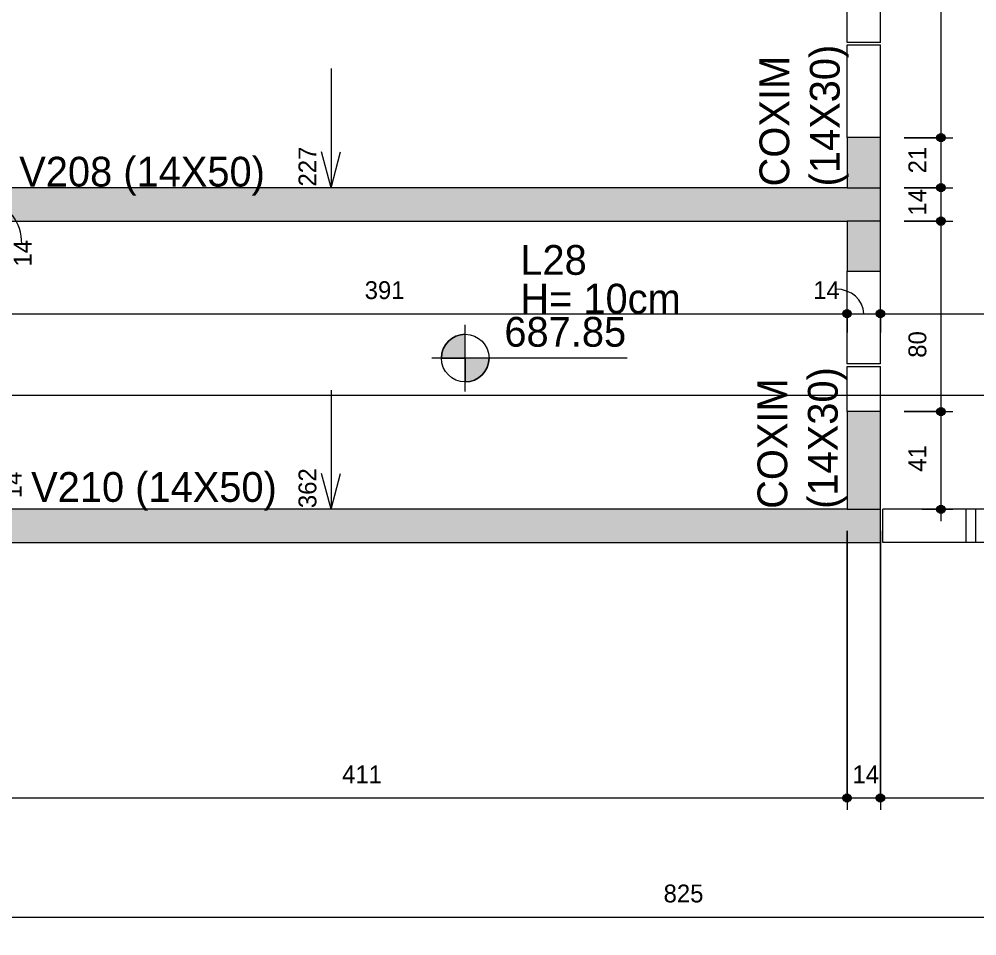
# Model space of a CAD drawing. Header units: centimetres. Extents: x 170 to 15941, y -2277 to 8860.
# Drawn here: x 7637.9 to 8040, y -674.8 to -290 of the extents above; entities that cross this region are included whole.
import ezdxf

# ---------------------------------------------------------------- set-up
doc = ezdxf.new("R2010")
doc.units = ezdxf.units.CM
for name, color, linetype, lineweight, true_color in [('A-ANNO-DIMS-1', 1, 'Continuous', 9, 0xff0000), ('A-DETL-GENF-1', 8, 'Continuous', 9, 0x808080), ('A-DETL-GENF-2', 9, 'Continuous', 9, 0xc0c0c0), ('A-DETL-GENF-3', 251, 'Continuous', 9, 0x515151)]:
    doc.layers.add(name, color=color, linetype=linetype, lineweight=lineweight, true_color=true_color)
for name, color, linetype, lineweight in [('A-ANNO-DIMS-50', 7, 'Continuous', 9), ('A-DETL-THIN', 7, 'Continuous', 9), ('G-ANNO-SYMB', 7, 'Continuous', 9), ('G-ANNO-TEXT', 7, 'Continuous', 9), ('S-BEAM', 7, 'Continuous', 9), ('S-BEAM-1', 7, 'Continuous', 13)]:
    doc.layers.add(name, color=color, linetype=linetype, lineweight=lineweight)
doc.styles.add('Bahnschrift_2', font='', dxfattribs={"height": 12.5})
doc.styles.add('Bahnschrift_7', font='', dxfattribs={"height": 7.5})
doc.styles.get('Bahnschrift_2').set_extended_font_data('Bahnschrift')
doc.styles.get('Bahnschrift_7').set_extended_font_data('Bahnschrift')
doc.dimstyles.new('COTA_ACUMULADA_1', dxfattribs={"dimscale": 30.48, "dimtxt": 8.33133, "dimasz": 0.049213, "dimexe": 0, "dimexo": 0.0625, "dimgap": 0.131234, "dimtad": 0, "dimjust": 2, "dimdec": 0, "dimzin": 0, "dimdsep": 46, "dimtxsty": 'Bahnschrift_7', "dimblk1": 'NONE', "dimblk2": 'OPEN30', "dimsah": 1, "dimcen": 0.09, "dimse1": 1, "dimsd1": 1, "dimazin": 0, "dimtfac": 1, "dimtdec": 4, "dimtix": 1, "dimtmove": 2, "dimatfit": 3, "dimfxl": 0, "dimfxlon": 1, "dimtvp": 1, "dimtolj": 1, "dimtzin": 0, "dimarcsym": 2})
doc.dimstyles.new('COTA_LINEAR', dxfattribs={"dimscale": 30.48, "dimtxt": 8.33133, "dimasz": 0.393701, "dimexe": 0.164042, "dimexo": 0.328084, "dimgap": 0.131234, "dimtad": 1, "dimdec": 0, "dimzin": 0, "dimdsep": 46, "dimtxsty": 'Bahnschrift_7', "dimblk1": 'DOTSMALL', "dimblk2": 'DOTSMALL', "dimsah": 1, "dimcen": 0.09, "dimdle": 0.164042, "dimazin": 0, "dimtfac": 1, "dimtdec": 4, "dimtix": 1, "dimtmove": 0, "dimatfit": 3, "dimfxl": 1, "dimtvp": 1, "dimtolj": 1, "dimtzin": 0, "dimarcsym": 2})
doc.dimstyles.new('COTA_LINEAR_1', dxfattribs={"dimscale": 30.48, "dimtxt": 8.33133, "dimasz": 0.393701, "dimexe": 0.164042, "dimexo": 0.328084, "dimgap": 0.131234, "dimtad": 1, "dimdec": 0, "dimzin": 0, "dimdsep": 46, "dimtxsty": 'Bahnschrift_7', "dimblk1": 'DOTSMALL', "dimblk2": 'DOTSMALL', "dimsah": 1, "dimcen": 0.09, "dimdle": 0.164042, "dimazin": 0, "dimtfac": 1, "dimtdec": 4, "dimtix": 1, "dimtmove": 1, "dimatfit": 3, "dimfxl": 1, "dimtvp": 1, "dimtolj": 1, "dimtzin": 0, "dimarcsym": 2})
doc.dimstyles.new('COTA_LINEAR_2', dxfattribs={"dimscale": 30.48, "dimtxt": 8.33133, "dimasz": 0.393701, "dimexe": 0.164042, "dimexo": 0.328084, "dimgap": 0.131234, "dimtad": 1, "dimdec": 0, "dimzin": 0, "dimdsep": 46, "dimtxsty": 'Bahnschrift_7', "dimblk1": 'DOTSMALL', "dimblk2": 'DOTSMALL', "dimsah": 1, "dimcen": 0.09, "dimdle": 0.164042, "dimazin": 0, "dimtfac": 1, "dimtdec": 4, "dimtix": 1, "dimtmove": 2, "dimatfit": 3, "dimfxl": 1, "dimtvp": 1, "dimtolj": 1, "dimtzin": 0, "dimarcsym": 2})

# ---------------------------------------------------------------- blocks, each defined once
blk = doc.blocks.new('LEONE - BLOCO CANALETA 14X39X2 - LEONE - BLOCO CANALETA 14X39X19-V4-FORMA DA COBERTURA')
at = {"layer": 'S-BEAM-1'}
for p, q in [((-19.47, 7), (19.5, 7)), ((19.5, 7), (19.5, -7)), ((-19.47, -7), (19.5, -7))]:
    blk.add_line(p, q, dxfattribs=at)
blk = doc.blocks.new('LEONE - BLOCO CANALETA 14X39X2 - LEONE - BLOCO CANALETA 14X39X19-V2-FORMA DA COBERTURA')
at = {"layer": 'S-BEAM-1'}
for p, q in [((-19.5, 7), (19.5, 7)), ((-19.5, -7), (-19.5, 7)), ((19.5, 7), (19.5, -7)), ((-19.5, -7), (19.5, -7))]:
    blk.add_line(p, q, dxfattribs=at)
blk = doc.blocks.new('LEONE - BLOCO CANALETA 14X39X2 - LEONE - BLOCO CANALETA 14X39X19-V14-FORMA DA COBERTURA')
at = {"layer": 'S-BEAM-1'}
for p, q in [((0.5, 7), (19.5, 7)), ((19.5, 7), (19.5, -7)), ((0.5, -7), (19.5, -7))]:
    blk.add_line(p, q, dxfattribs=at)
blk = doc.blocks.new('LEONE - BLOCO CANALETA 14X39X2 - LEONE - BLOCO CANALETA 14X39X19-3031616-FORMA DA COBERTURA')
at = {"layer": 'S-BEAM-1'}
for p, q in [((-19.5, 7), (19.5, 7)), ((-19.5, -7), (-19.5, 7)), ((-19.5, -7), (19.5, -7))]:
    blk.add_line(p, q, dxfattribs=at)
blk = doc.blocks.new('DIMBLOCK49-FORMA DA COBERTURA')
at = {"layer": 'A-ANNO-DIMS-50', "lineweight": 35, "true_color": 0xff0000}
h = blk.add_hatch(color=1, dxfattribs=at)
edge = h.paths.add_edge_path()
edge.add_arc((7574.52, -616.94), 1.5, 0, 360)
h = blk.add_hatch(color=1, dxfattribs=at)
edge = h.paths.add_edge_path()
edge.add_arc((7985.52, -616.94), 1.5, 0, 360)
at = {"layer": 'A-ANNO-DIMS-50', "color": 1, "true_color": 0xff0000}
for p, q in [((7985.52, -504.76), (7985.52, -621.94)), ((7985.52, -616.94), (7985.52, -504.76)), ((7574.52, -584.76), (7574.52, -621.94)), ((7574.52, -616.94), (7574.52, -584.76)), ((7574.52, -616.94), (7985.52, -616.94))]:
    blk.add_line(p, q, dxfattribs=at)
at = {"layer": 'A-ANNO-DIMS-50', "color": 1, "lineweight": 35, "true_color": 0xff0000}
for centre in [(7574.52, -616.94), (7985.52, -616.94)]:
    blk.add_circle(centre, 1.5, dxfattribs=at)
at = {"layer": 'A-ANNO-DIMS-50', "color": 0, "insert": (7773.52, -603.29), "char_height": 7.5, "width": 15.6023, "attachment_point": 1, "line_spacing_factor": 1.009858, "style": 'Bahnschrift_7'}
blk.add_mtext('411', dxfattribs=at)
blk = doc.blocks.new('_DotSmall')
at = {"color": 0, "linetype": 'ByBlock', "const_width": 0.5}
blk.add_lwpolyline([(-0.0625, 0, 1), (0.0625, 0, 1)], format="xyb", close=True, dxfattribs=at)
blk = doc.blocks.new('DIMBLOCK50-FORMA DA COBERTURA')
at = {"layer": 'A-ANNO-DIMS-50', "lineweight": 35, "true_color": 0xff0000}
h = blk.add_hatch(color=1, dxfattribs=at)
edge = h.paths.add_edge_path()
edge.add_arc((7985.52, -616.94), 1.5, 0, 360)
h = blk.add_hatch(color=1, dxfattribs=at)
edge = h.paths.add_edge_path()
edge.add_arc((7999.52, -616.94), 1.5, 0, 360)
at = {"layer": 'A-ANNO-DIMS-50', "color": 1, "true_color": 0xff0000}
for p, q in [((7985.52, -504.76), (7985.52, -621.94)), ((7985.52, -616.94), (7985.52, -504.76)), ((7999.52, -504.76), (7999.52, -621.94)), ((7999.52, -616.94), (7999.52, -504.76)), ((7985.52, -616.94), (7999.52, -616.94))]:
    blk.add_line(p, q, dxfattribs=at)
at = {"layer": 'A-ANNO-DIMS-50', "color": 1, "lineweight": 35, "true_color": 0xff0000}
for centre in [(7985.52, -616.94), (7999.52, -616.94)]:
    blk.add_circle(centre, 1.5, dxfattribs=at)
at = {"layer": 'A-ANNO-DIMS-50', "color": 0, "insert": (7987.79, -603.29), "char_height": 7.5, "width": 11.3609, "attachment_point": 1, "line_spacing_factor": 1.009858, "style": 'Bahnschrift_7'}
blk.add_mtext('14', dxfattribs=at)
blk = doc.blocks.new('DIMBLOCK51-FORMA DA COBERTURA')
at = {"layer": 'A-ANNO-DIMS-50', "lineweight": 35, "true_color": 0xff0000}
h = blk.add_hatch(color=1, dxfattribs=at)
edge = h.paths.add_edge_path()
edge.add_arc((7999.52, -616.94), 1.5, 0, 360)
h = blk.add_hatch(color=1, dxfattribs=at)
edge = h.paths.add_edge_path()
edge.add_arc((8315.52, -616.94), 1.5, 0, 360)
at = {"layer": 'A-ANNO-DIMS-50', "color": 1, "true_color": 0xff0000}
for p, q in [((7999.52, -504.76), (7999.52, -621.94)), ((7999.52, -616.94), (7999.52, -504.76)), ((8315.52, -519.76), (8315.52, -621.94)), ((8315.52, -616.94), (8315.52, -519.76)), ((7999.52, -616.94), (8315.52, -616.94))]:
    blk.add_line(p, q, dxfattribs=at)
at = {"layer": 'A-ANNO-DIMS-50', "color": 1, "lineweight": 35, "true_color": 0xff0000}
for centre in [(7999.52, -616.94), (8315.52, -616.94)]:
    blk.add_circle(centre, 1.5, dxfattribs=at)
at = {"layer": 'A-ANNO-DIMS-50', "color": 0, "insert": (8150.26, -603.29), "char_height": 7.5, "width": 17.4201, "attachment_point": 1, "line_spacing_factor": 1.009858, "style": 'Bahnschrift_7'}
blk.add_mtext('316', dxfattribs=at)
blk = doc.blocks.new('DIMBLOCK55-FORMA DA COBERTURA')
at = {"layer": 'A-ANNO-DIMS-50', "lineweight": 35, "true_color": 0xff0000}
h = blk.add_hatch(color=1, dxfattribs=at)
edge = h.paths.add_edge_path()
edge.add_arc((7504.52, -666.94), 1.5, 0, 360)
h = blk.add_hatch(color=1, dxfattribs=at)
edge = h.paths.add_edge_path()
edge.add_arc((8329.52, -666.94), 1.5, 0, 360)
at = {"layer": 'A-ANNO-DIMS-50', "color": 1, "true_color": 0xff0000}
for p, q in [((8329.52, -519.76), (8329.52, -671.94)), ((8329.52, -666.94), (8329.52, -519.76)), ((7504.52, -674.82), (7504.52, -661.94)), ((7504.52, -666.94), (8334.52, -666.94)), ((7504.52, -666.94), (7504.52, -674.82))]:
    blk.add_line(p, q, dxfattribs=at)
at = {"layer": 'A-ANNO-DIMS-50', "color": 1, "lineweight": 35, "true_color": 0xff0000}
for centre in [(7504.52, -666.94), (8329.52, -666.94)]:
    blk.add_circle(centre, 1.5, dxfattribs=at)
at = {"layer": 'A-ANNO-DIMS-50', "color": 0, "insert": (7908.5, -653.29), "char_height": 7.5, "width": 20.4496, "attachment_point": 1, "line_spacing_factor": 1.009858, "style": 'Bahnschrift_7'}
blk.add_mtext('825', dxfattribs=at)
blk = doc.blocks.new('DIMBLOCK175-FORMA DA COBERTURA')
at = {"layer": 'A-ANNO-DIMS-50', "lineweight": 35, "true_color": 0xff0000}
h = blk.add_hatch(color=1, dxfattribs=at)
edge = h.paths.add_edge_path()
edge.add_arc((7595.02, -413.65), 1.5, 0, 360)
h = blk.add_hatch(color=1, dxfattribs=at)
edge = h.paths.add_edge_path()
edge.add_arc((7985.52, -413.65), 1.5, 0, 360)
at = {"layer": 'A-ANNO-DIMS-50', "color": 1, "true_color": 0xff0000}
for p, q in [((7595.02, -370.76), (7595.02, -418.65)), ((7595.02, -413.65), (7595.02, -370.76)), ((7985.52, -421.53), (7985.52, -408.65)), ((7595.02, -413.65), (7985.52, -413.65)), ((7985.52, -413.65), (7985.52, -421.53))]:
    blk.add_line(p, q, dxfattribs=at)
at = {"layer": 'A-ANNO-DIMS-50', "color": 1, "lineweight": 35, "true_color": 0xff0000}
for centre in [(7595.02, -413.65), (7985.52, -413.65)]:
    blk.add_circle(centre, 1.5, dxfattribs=at)
at = {"layer": 'A-ANNO-DIMS-50', "color": 0, "insert": (7783.01, -400.01), "char_height": 7.5, "width": 17.4201, "attachment_point": 1, "line_spacing_factor": 1.009858, "style": 'Bahnschrift_7'}
blk.add_mtext('391', dxfattribs=at)
blk = doc.blocks.new('DIMBLOCK176-FORMA DA COBERTURA')
at = {"layer": 'A-ANNO-DIMS-50', "lineweight": 35, "true_color": 0xff0000}
h = blk.add_hatch(color=1, dxfattribs=at)
edge = h.paths.add_edge_path()
edge.add_arc((7985.52, -413.65), 1.5, 0, 360)
h = blk.add_hatch(color=1, dxfattribs=at)
edge = h.paths.add_edge_path()
edge.add_arc((7999.52, -413.65), 1.5, 0, 360)
at = {"layer": 'A-ANNO-DIMS-50', "color": 1, "true_color": 0xff0000}
for p, q in [((7985.52, -421.53), (7985.52, -408.65)), ((7999.52, -421.53), (7999.52, -408.65)), ((7985.52, -413.65), (7999.52, -413.65)), ((7985.52, -413.65), (7985.52, -421.53)), ((7999.52, -413.65), (7999.52, -421.53))]:
    blk.add_line(p, q, dxfattribs=at)
at = {"layer": 'A-ANNO-DIMS-50', "color": 1, "lineweight": 35, "true_color": 0xff0000}
for centre in [(7985.52, -413.65), (7999.52, -413.65)]:
    blk.add_circle(centre, 1.5, dxfattribs=at)
at = {"layer": 'A-ANNO-DIMS-50', "color": 1, "true_color": 0xff0000}
blk.add_ellipse((7980.79, -413.65), major_axis=(11.73, 0), ratio=0.879269, start_param=0, end_param=1.570796, dxfattribs=at)
at = {"layer": 'A-ANNO-DIMS-50', "color": 0, "insert": (7971.33, -400.01), "char_height": 7.5, "width": 11.3609, "attachment_point": 1, "line_spacing_factor": 1.009858, "style": 'Bahnschrift_7'}
blk.add_mtext('14', dxfattribs=at)
blk = doc.blocks.new('DIMBLOCK177-FORMA DA COBERTURA')
at = {"layer": 'A-ANNO-DIMS-50', "lineweight": 35, "true_color": 0xff0000}
h = blk.add_hatch(color=1, dxfattribs=at)
edge = h.paths.add_edge_path()
edge.add_arc((7999.52, -413.65), 1.5, 0, 360)
h = blk.add_hatch(color=1, dxfattribs=at)
edge = h.paths.add_edge_path()
edge.add_arc((8315.52, -413.65), 1.5, 0, 360)
at = {"layer": 'A-ANNO-DIMS-50', "color": 1, "true_color": 0xff0000}
for p, q in [((7999.52, -421.53), (7999.52, -408.65)), ((8315.52, -421.53), (8315.52, -408.65)), ((7999.52, -413.65), (8320.52, -413.65)), ((7999.52, -413.65), (7999.52, -421.53)), ((8315.52, -413.65), (8315.52, -421.53))]:
    blk.add_line(p, q, dxfattribs=at)
at = {"layer": 'A-ANNO-DIMS-50', "color": 1, "lineweight": 35, "true_color": 0xff0000}
for centre in [(7999.52, -413.65), (8315.52, -413.65)]:
    blk.add_circle(centre, 1.5, dxfattribs=at)
at = {"layer": 'A-ANNO-DIMS-50', "color": 0, "insert": (8150.26, -400.01), "char_height": 7.5, "width": 17.4201, "attachment_point": 1, "line_spacing_factor": 1.009858, "style": 'Bahnschrift_7'}
blk.add_mtext('316', dxfattribs=at)
blk = doc.blocks.new('DIMBLOCK240-FORMA DA COBERTURA')
at = {"layer": 'A-ANNO-DIMS-50', "lineweight": 35, "true_color": 0xff0000}
h = blk.add_hatch(color=1, dxfattribs=at)
edge = h.paths.add_edge_path()
edge.add_arc((7626.16, -495.76), 1.5, 0, 360)
h = blk.add_hatch(color=1, dxfattribs=at)
edge = h.paths.add_edge_path()
edge.add_arc((7626.16, -509.76), 1.5, 0, 360)
at = {"layer": 'A-ANNO-DIMS-50', "color": 1, "true_color": 0xff0000}
for p, q in [((7634.04, -495.76), (7621.16, -495.76)), ((7626.16, -509.76), (7626.16, -495.76)), ((7626.16, -495.76), (7634.04, -495.76)), ((7634.04, -509.76), (7621.16, -509.76)), ((7626.16, -509.76), (7634.04, -509.76))]:
    blk.add_line(p, q, dxfattribs=at)
at = {"layer": 'A-ANNO-DIMS-50', "color": 1, "lineweight": 35, "true_color": 0xff0000}
for centre in [(7626.16, -495.76), (7626.16, -509.76)]:
    blk.add_circle(centre, 1.5, dxfattribs=at)
at = {"layer": 'A-ANNO-DIMS-50', "color": 1, "true_color": 0xff0000}
blk.add_ellipse((7626.16, -491.15), major_axis=(0, 11.61), ratio=0.740496, start_param=3.141593, end_param=4.712389, dxfattribs=at)
at = {"layer": 'A-ANNO-DIMS-50', "color": 0, "insert": (7631.42, -491.15), "char_height": 7.5, "width": 11.3609, "attachment_point": 1, "rotation": 90, "line_spacing_factor": 1.009858, "style": 'Bahnschrift_7'}
blk.add_mtext('14', dxfattribs=at)
blk = doc.blocks.new('DIMBLOCK242-FORMA DA COBERTURA')
at = {"layer": 'A-ANNO-DIMS-50', "lineweight": 35, "true_color": 0xff0000}
h = blk.add_hatch(color=1, dxfattribs=at)
edge = h.paths.add_edge_path()
edge.add_arc((7626.16, -360.76), 1.5, 0, 360)
h = blk.add_hatch(color=1, dxfattribs=at)
edge = h.paths.add_edge_path()
edge.add_arc((7626.16, -374.76), 1.5, 0, 360)
at = {"layer": 'A-ANNO-DIMS-50', "color": 1, "true_color": 0xff0000}
for p, q in [((7634.04, -360.76), (7621.16, -360.76)), ((7626.16, -374.76), (7626.16, -360.76)), ((7626.16, -360.76), (7634.04, -360.76)), ((7634.04, -374.76), (7621.16, -374.76)), ((7626.16, -374.76), (7634.04, -374.76))]:
    blk.add_line(p, q, dxfattribs=at)
at = {"layer": 'A-ANNO-DIMS-50', "color": 1, "lineweight": 35, "true_color": 0xff0000}
for centre in [(7626.16, -360.76), (7626.16, -374.76)]:
    blk.add_circle(centre, 1.5, dxfattribs=at)
at = {"layer": 'A-ANNO-DIMS-50', "color": 1, "true_color": 0xff0000}
blk.add_ellipse((7626.16, -384.39), major_axis=(0, 16.63), ratio=0.772926, start_param=4.712389, end_param=6.283185, dxfattribs=at)
at = {"layer": 'A-ANNO-DIMS-50', "color": 0, "insert": (7635.68, -393.86), "char_height": 7.5, "width": 11.3609, "attachment_point": 1, "rotation": 90, "line_spacing_factor": 1.009858, "style": 'Bahnschrift_7'}
blk.add_mtext('14', dxfattribs=at)
blk = doc.blocks.new('DIMBLOCK278-FORMA DA COBERTURA')
at = {"layer": 'A-ANNO-DIMS-50', "lineweight": 35, "true_color": 0xff0000}
h = blk.add_hatch(color=1, dxfattribs=at)
edge = h.paths.add_edge_path()
edge.add_arc((8024.95, -200.76), 1.5, 0, 360)
h = blk.add_hatch(color=1, dxfattribs=at)
edge = h.paths.add_edge_path()
edge.add_arc((8024.95, -339.76), 1.5, 0, 360)
at = {"layer": 'A-ANNO-DIMS-50', "color": 1, "true_color": 0xff0000}
for p, q in [((8009.52, -200.76), (8029.95, -200.76)), ((8024.95, -200.76), (8009.52, -200.76)), ((8024.95, -200.76), (8024.95, -339.76)), ((8009.52, -339.76), (8029.95, -339.76)), ((8024.95, -339.76), (8009.52, -339.76))]:
    blk.add_line(p, q, dxfattribs=at)
at = {"layer": 'A-ANNO-DIMS-50', "color": 1, "lineweight": 35, "true_color": 0xff0000}
for centre in [(8024.95, -200.76), (8024.95, -339.76)]:
    blk.add_circle(centre, 1.5, dxfattribs=at)
at = {"layer": 'A-ANNO-DIMS-50', "color": 0, "insert": (8011.3, -277.51), "char_height": 7.5, "width": 17.4201, "attachment_point": 1, "rotation": 90, "line_spacing_factor": 1.009858, "style": 'Bahnschrift_7'}
blk.add_mtext('139', dxfattribs=at)
blk = doc.blocks.new('DIMBLOCK279-FORMA DA COBERTURA')
at = {"layer": 'A-ANNO-DIMS-50', "lineweight": 35, "true_color": 0xff0000}
h = blk.add_hatch(color=1, dxfattribs=at)
edge = h.paths.add_edge_path()
edge.add_arc((8024.95, -339.76), 1.5, 0, 360)
h = blk.add_hatch(color=1, dxfattribs=at)
edge = h.paths.add_edge_path()
edge.add_arc((8024.95, -360.76), 1.5, 0, 360)
at = {"layer": 'A-ANNO-DIMS-50', "color": 1, "true_color": 0xff0000}
for p, q in [((8009.52, -339.76), (8029.95, -339.76)), ((8024.95, -339.76), (8009.52, -339.76)), ((8024.95, -339.76), (8024.95, -360.76)), ((8009.52, -360.76), (8029.95, -360.76)), ((8024.95, -360.76), (8009.52, -360.76))]:
    blk.add_line(p, q, dxfattribs=at)
at = {"layer": 'A-ANNO-DIMS-50', "color": 1, "lineweight": 35, "true_color": 0xff0000}
for centre in [(8024.95, -339.76), (8024.95, -360.76)]:
    blk.add_circle(centre, 1.5, dxfattribs=at)
at = {"layer": 'A-ANNO-DIMS-50', "color": 0, "insert": (8011.3, -354.74), "char_height": 7.5, "width": 10.755, "attachment_point": 1, "rotation": 90, "line_spacing_factor": 1.009858, "style": 'Bahnschrift_7'}
blk.add_mtext('21', dxfattribs=at)
blk = doc.blocks.new('DIMBLOCK280-FORMA DA COBERTURA')
at = {"layer": 'A-ANNO-DIMS-50', "lineweight": 35, "true_color": 0xff0000}
h = blk.add_hatch(color=1, dxfattribs=at)
edge = h.paths.add_edge_path()
edge.add_arc((8024.95, -360.76), 1.5, 0, 360)
h = blk.add_hatch(color=1, dxfattribs=at)
edge = h.paths.add_edge_path()
edge.add_arc((8024.95, -374.76), 1.5, 0, 360)
at = {"layer": 'A-ANNO-DIMS-50', "color": 1, "true_color": 0xff0000}
for p, q in [((8009.52, -360.76), (8029.95, -360.76)), ((8024.95, -360.76), (8009.52, -360.76)), ((8024.95, -360.76), (8024.95, -374.76)), ((8009.52, -374.76), (8029.95, -374.76)), ((8024.95, -374.76), (8009.52, -374.76))]:
    blk.add_line(p, q, dxfattribs=at)
at = {"layer": 'A-ANNO-DIMS-50', "color": 1, "lineweight": 35, "true_color": 0xff0000}
for centre in [(8024.95, -360.76), (8024.95, -374.76)]:
    blk.add_circle(centre, 1.5, dxfattribs=at)
at = {"layer": 'A-ANNO-DIMS-50', "color": 0, "insert": (8011.3, -372.49), "char_height": 7.5, "width": 11.3609, "attachment_point": 1, "rotation": 90, "line_spacing_factor": 1.009858, "style": 'Bahnschrift_7'}
blk.add_mtext('14', dxfattribs=at)
blk = doc.blocks.new('DIMBLOCK281-FORMA DA COBERTURA')
at = {"layer": 'A-ANNO-DIMS-50', "lineweight": 35, "true_color": 0xff0000}
h = blk.add_hatch(color=1, dxfattribs=at)
edge = h.paths.add_edge_path()
edge.add_arc((8024.95, -374.76), 1.5, 0, 360)
h = blk.add_hatch(color=1, dxfattribs=at)
edge = h.paths.add_edge_path()
edge.add_arc((8024.95, -454.76), 1.5, 0, 360)
at = {"layer": 'A-ANNO-DIMS-50', "color": 1, "true_color": 0xff0000}
for p, q in [((8009.52, -374.76), (8029.95, -374.76)), ((8024.95, -374.76), (8009.52, -374.76)), ((8024.95, -374.76), (8024.95, -454.76)), ((8009.52, -454.76), (8029.95, -454.76)), ((8024.95, -454.76), (8009.52, -454.76))]:
    blk.add_line(p, q, dxfattribs=at)
at = {"layer": 'A-ANNO-DIMS-50', "color": 1, "lineweight": 35, "true_color": 0xff0000}
for centre in [(8024.95, -374.76), (8024.95, -454.76)]:
    blk.add_circle(centre, 1.5, dxfattribs=at)
at = {"layer": 'A-ANNO-DIMS-50', "color": 0, "insert": (8011.3, -432.14), "char_height": 7.5, "width": 14.0875, "attachment_point": 1, "rotation": 90, "line_spacing_factor": 1.009858, "style": 'Bahnschrift_7'}
blk.add_mtext('80', dxfattribs=at)
blk = doc.blocks.new('DIMBLOCK282-FORMA DA COBERTURA')
at = {"layer": 'A-ANNO-DIMS-50', "lineweight": 35, "true_color": 0xff0000}
h = blk.add_hatch(color=1, dxfattribs=at)
edge = h.paths.add_edge_path()
edge.add_arc((8024.95, -454.76), 1.5, 0, 360)
h = blk.add_hatch(color=1, dxfattribs=at)
edge = h.paths.add_edge_path()
edge.add_arc((8024.95, -495.76), 1.5, 0, 360)
at = {"layer": 'A-ANNO-DIMS-50', "color": 1, "true_color": 0xff0000}
for p, q in [((8009.52, -454.76), (8029.95, -454.76)), ((8024.95, -454.76), (8009.52, -454.76)), ((8024.95, -454.76), (8024.95, -500.76)), ((8017.07, -495.76), (8029.95, -495.76)), ((8024.95, -495.76), (8017.07, -495.76))]:
    blk.add_line(p, q, dxfattribs=at)
at = {"layer": 'A-ANNO-DIMS-50', "color": 1, "lineweight": 35, "true_color": 0xff0000}
for centre in [(8024.95, -454.76), (8024.95, -495.76)]:
    blk.add_circle(centre, 1.5, dxfattribs=at)
at = {"layer": 'A-ANNO-DIMS-50', "color": 0, "insert": (8011.3, -479.99), "char_height": 7.5, "width": 11.3609, "attachment_point": 1, "rotation": 90, "line_spacing_factor": 1.009858, "style": 'Bahnschrift_7'}
blk.add_mtext('41', dxfattribs=at)
blk = doc.blocks.new('DIMBLOCK365-FORMA DA COBERTURA')
at = {"layer": 'A-ANNO-DIMS-50', "color": 1, "true_color": 0xff0000}
for p, q in [((7768.87, -310.76), (7768.87, -360.76)), ((7768.87, -360.76), (7764.85, -345.76)), ((7768.87, -360.76), (7772.89, -345.76)), ((7768.87, -360.76), (7768.87, -360.76)), ((7768.87, -360.76), (7768.87, -360.76))]:
    blk.add_line(p, q, dxfattribs=at)
at = {"layer": 'A-ANNO-DIMS-50', "color": 0, "insert": (7755.22, -360.26), "char_height": 7.5, "width": 19.3893, "attachment_point": 1, "rotation": 90, "line_spacing_factor": 1.009858, "style": 'Bahnschrift_7'}
blk.add_mtext('227', dxfattribs=at)
blk = doc.blocks.new('_None')
blk = doc.blocks.new('_Open30')
at = {"color": 0, "linetype": 'ByBlock', "lineweight": -2}
for p, q in [((-1, 0.27), (0, 0)), ((0, 0), (-1, -0.27)), ((0, 0), (-1, 0))]:
    blk.add_line(p, q, dxfattribs=at)
blk = doc.blocks.new('DIMBLOCK366-FORMA DA COBERTURA')
at = {"layer": 'A-ANNO-DIMS-50', "color": 1, "true_color": 0xff0000}
for p, q in [((7768.87, -445.76), (7768.87, -495.76)), ((7768.87, -495.76), (7764.85, -480.76)), ((7768.87, -495.76), (7772.89, -480.76)), ((7768.87, -495.76), (7768.87, -495.76)), ((7768.87, -495.76), (7768.87, -495.76))]:
    blk.add_line(p, q, dxfattribs=at)
at = {"layer": 'A-ANNO-DIMS-50', "color": 0, "insert": (7755.22, -495.26), "char_height": 7.5, "width": 19.6922, "attachment_point": 1, "rotation": 90, "line_spacing_factor": 1.009858, "style": 'Bahnschrift_7'}
blk.add_mtext('362', dxfattribs=at)

msp = doc.modelspace()

# ---------------------------------------------------------------- hatches: boundary and pattern name
at = {"layer": 'A-DETL-GENF-1'}
h = msp.add_hatch(color=256, dxfattribs=at)
h.paths.add_polyline_path([(7806.91, -509.76), (7999.52, -509.76), (7999.52, -495.76), (7560.52, -495.76), (7560.52, -509.76), (7574.52, -509.76)])
h.paths.add_polyline_path([(6130.52, -509.76), (6984.52, -509.76), (6984.52, -495.76), (6130.52, -495.76)])
h.paths.add_polyline_path([(6970.52, -374.76), (6984.52, -374.76), (6984.52, -360.76), (6130.52, -360.76), (6130.52, -374.76), (6569.52, -374.76)])
h.paths.add_polyline_path([(7806.91, -374.76), (7999.52, -374.76), (7999.52, -360.76), (7560.52, -360.76), (7560.52, -374.76), (7574.52, -374.76)])
h.paths.add_polyline_path([(7574.52, -295.76), (7574.52, -281.76), (7225.52, -281.76), (7225.52, -295.76), (7560.52, -295.76)])
h.paths.add_polyline_path([(7574.52, 25.24), (7574.52, 39.24), (7365.52, 39.24), (7365.52, 25.24), (7370.52, 25.24)])
h.paths.add_polyline_path([(7560.52, 655.24), (7999.52, 655.24), (7999.52, 669.24), (7560.52, 669.24)])
h.paths.add_polyline_path([(6144.52, 655.24), (6994.52, 655.24), (6994.52, 669.24), (6130.52, 669.24), (6130.52, 655.24)])
h.paths.add_polyline_path([(7985.52, 790.24), (7999.52, 790.24), (7999.52, 804.24), (7560.52, 804.24), (7560.52, 790.24), (7806.91, 790.24)])
h.paths.add_polyline_path([(6130.52, 790.24), (6994.52, 790.24), (6994.52, 804.24), (6130.52, 804.24)])
at = {"layer": 'A-DETL-GENF-2'}
h = msp.add_hatch(color=256, dxfattribs=at)
h.paths.add_polyline_path([(7560.52, -520.76), (7574.52, -520.76), (7574.52, -509.76), (7560.52, -509.76)])
h.paths.add_polyline_path([(6984.52, -495.76), (6984.52, -454.76), (6970.52, -454.76), (6970.52, -495.76)])
h.paths.add_polyline_path([(6144.52, -495.76), (6144.52, -454.76), (6130.52, -454.76), (6130.52, -495.76)])
h.paths.add_polyline_path([(7574.52, -495.76), (7574.52, -374.76), (7560.52, -374.76), (7560.52, -495.76)])
h.paths.add_polyline_path([(7999.52, -495.76), (7999.52, -454.76), (7985.52, -454.76), (7985.52, -495.76)])
h.paths.add_polyline_path([(6984.52, -395.76), (6984.52, -374.76), (6970.52, -374.76), (6970.52, -395.76)])
h.paths.add_polyline_path([(6130.52, -395.76), (6144.52, -395.76), (6144.52, -374.76), (6130.52, -374.76)])
h.paths.add_polyline_path([(7985.52, -395.76), (7999.52, -395.76), (7999.52, -374.76), (7985.52, -374.76)])
h.paths.add_polyline_path([(6130.52, -360.76), (6144.52, -360.76), (6144.52, -339.76), (6130.52, -339.76)])
h.paths.add_polyline_path([(6970.52, -360.76), (6984.52, -360.76), (6984.52, -339.76), (6970.52, -339.76)])
h.paths.add_polyline_path([(7999.52, -360.76), (7999.52, -339.73), (7985.52, -339.73), (7985.52, -360.76)])
h.paths.add_polyline_path([(7560.52, -360.76), (7574.52, -360.76), (7574.52, -295.76), (7560.52, -295.76), (7560.52, -357.84)])
h.paths.add_polyline_path([(7225.52, -315.26), (7239.52, -315.26), (7239.52, -295.76), (7225.52, -295.76), (7225.52, -304.87)])
h.paths.add_polyline_path([(7239.52, -281.76), (7239.52, -235.76), (7225.52, -235.76), (7225.52, -281.76)])
h.paths.add_polyline_path([(7560.52, -281.76), (7574.52, -281.76), (7574.52, -254.76), (7560.52, -254.76)])
h.paths.add_polyline_path([(6130.52, 634.24), (6144.52, 634.24), (6144.52, 655.24), (6130.52, 655.24)])
h.paths.add_polyline_path([(6994.52, 634.24), (6994.52, 655.24), (6980.52, 655.24), (6980.52, 634.24)])
h.paths.add_polyline_path([(6980.52, 669.24), (6994.52, 669.24), (6994.52, 690.24), (6980.52, 690.24)])
h.paths.add_polyline_path([(6130.52, 669.24), (6144.52, 669.24), (6144.52, 690.24), (6130.52, 690.24)])
h.paths.add_polyline_path([(6144.52, 749.24), (6144.52, 790.24), (6130.52, 790.24), (6130.52, 749.24)])
h.paths.add_polyline_path([(6994.52, 749.24), (6994.52, 790.24), (6980.52, 790.24), (6980.52, 749.24)])
h.paths.add_polyline_path([(7574.52, 749.24), (7574.52, 790.24), (7560.52, 790.24), (7560.52, 749.24)])
h.paths.add_polyline_path([(7999.52, 749.24), (7999.52, 790.24), (7985.52, 790.24), (7985.52, 749.24)])
at = {"layer": 'A-DETL-GENF-3'}
for points in [[(7816.55, -432.29), (7825.21, -432.29), (7825.21, -422.29), (7822.62, -422.64), (7820.21, -423.63), (7818.14, -425.22), (7816.55, -427.29), (7815.55, -429.71), (7815.21, -432.29)], [(7825.21, -442.29), (7827.8, -441.95), (7830.21, -440.96), (7832.28, -439.37), (7833.87, -437.29), (7834.87, -434.88), (7835.21, -432.29), (7825.21, -432.29)]]:
    msp.add_hatch(color=256, dxfattribs=at).paths.add_polyline_path(points)

# ---------------------------------------------------------------- linework, layer by layer
at = {"layer": 'A-DETL-THIN'}
for p, q in [((7999.52, -339.73), (7985.52, -339.73)), ((7985.52, -339.73), (7985.52, -360.76)), ((7999.52, -360.76), (7999.52, -339.73)), ((7985.52, -360.76), (7574.52, -360.76)), ((7985.52, -360.76), (7999.52, -360.76)), ((7999.52, -374.76), (7999.52, -360.76)), ((7574.52, -374.76), (7985.52, -374.76)), ((7999.52, -374.76), (7985.52, -374.76)), ((7985.52, -374.76), (7985.52, -395.76)), ((7999.52, -395.76), (7999.52, -374.76)), ((7985.52, -395.76), (7999.52, -395.76)), ((7825.21, -446.29), (7825.21, -418.29)), ((7825.21, -446.29), (7825.21, -418.29)), ((7825.21, -432.29), (7825.21, -422.29)), ((7893.21, -432.29), (7811.21, -432.29)), ((7893.21, -432.29), (7811.21, -432.29)), ((7815.21, -432.29), (7825.21, -432.29)), ((7835.21, -432.29), (7825.21, -432.29)), ((7825.21, -432.29), (7825.21, -442.29)), ((7999.52, -454.76), (7985.52, -454.76)), ((7985.52, -454.76), (7985.52, -495.76)), ((7999.52, -495.76), (7999.52, -454.76)), ((7985.52, -495.76), (7574.52, -495.76)), ((7985.52, -495.76), (7999.52, -495.76)), ((7999.52, -509.76), (7999.52, -495.76)), ((7574.52, -509.76), (7999.52, -509.76))]:
    msp.add_line(p, q, dxfattribs=at)
msp.add_circle((7825.21, -432.29), 10, dxfattribs=at)
msp.add_circle((7825.21, -432.29), 10, dxfattribs=at)
for start, end in [(90, 180), (270, 360)]:
    msp.add_arc((7825.21, -432.29), 10, start, end, dxfattribs=at)
at = {"layer": 'G-ANNO-SYMB'}
msp.add_line((5630.55, -447.87), (8477.32, -447.87), dxfattribs=at)

# ---------------------------------------------------------------- block references
at = {"layer": 'S-BEAM'}
for name, p, rotation in [('LEONE - BLOCO CANALETA 14X39X2 - LEONE - BLOCO CANALETA 14X39X19-V2-FORMA DA COBERTURA', (7992.52, -280.26), 90.0000000000001), ('LEONE - BLOCO CANALETA 14X39X2 - LEONE - BLOCO CANALETA 14X39X19-V4-FORMA DA COBERTURA', (7992.52, -320.26), 90.0000000000001), ('LEONE - BLOCO CANALETA 14X39X2 - LEONE - BLOCO CANALETA 14X39X19-3031616-FORMA DA COBERTURA', (7992.52, -415.26), 90.0000000000001), ('LEONE - BLOCO CANALETA 14X39X2 - LEONE - BLOCO CANALETA 14X39X19-V14-FORMA DA COBERTURA', (7992.52, -455.26), 90.0000000000001), ('LEONE - BLOCO CANALETA 14X39X2 - LEONE - BLOCO CANALETA 14X39X19-V2-FORMA DA COBERTURA', (8020.02, -502.76), 180), ('LEONE - BLOCO CANALETA 14X39X2 - LEONE - BLOCO CANALETA 14X39X19-V2-FORMA DA COBERTURA', (8055.02, -502.76), 180)]:
    msp.add_blockref(name, p, dxfattribs=dict(at, rotation=rotation))

# ---------------------------------------------------------------- texts
at = {"layer": 'G-ANNO-TEXT', "char_height": 12.5, "attachment_point": 1, "rotation": 90, "style": 'Bahnschrift_2'}
for s, insert, width in [('(14X30)', (7969.93, -360.22), 68.5443), ('COXIM ', (7948.76, -360.22), 66.9409), ('(14X30)', (7969.09, -495.57), 68.5443), ('COXIM ', (7947.92, -495.57), 66.9409)]:
    msp.add_mtext(s, dxfattribs=dict(at, insert=insert, width=width))
at = {"layer": 'G-ANNO-TEXT', "char_height": 12.5, "attachment_point": 1, "style": 'Bahnschrift_2'}
for s, insert, width in [(' V208 (14X50)', (7633.32, -347.78), 127.0675), ('L28', (7848.35, -384.83), 34.8734), ('H= 10cm', (7848.35, -401.08), 76.962), ('687.85', (7841.65, -415.01), 62.1308), (' V210 (14X50)', (7638.32, -480.14), 122.2573)]:
    msp.add_mtext(s, dxfattribs=dict(at, insert=insert, width=width))

# ---------------------------------------------------------------- dimensions: what is measured, and where the dimension line sits
at = {"layer": 'A-ANNO-DIMS-1'}
for base, p1, p2, dimstyle, override, picture, middle in [((7768.87, -360.76), (7768.87, -133.76), (7768.87, -360.76), 'COTA_ACUMULADA_1', {"dimpost": '<>', "dimfxl": 227.001001}, 'DIMBLOCK365-FORMA DA COBERTURA', (7760.22, -350.56)), ((7768.87, -495.76), (7768.87, -133.76), (7768.87, -495.76), 'COTA_ACUMULADA_1', {"dimpost": '<>', "dimfxl": 362.001001}, 'DIMBLOCK366-FORMA DA COBERTURA', (7760.22, -485.41)), ((7626.16, -360.76), (7624.04, -374.76), (7624.04, -360.76), 'COTA_LINEAR_1', {"dimpost": '<>', "dimfxl": 14}, 'DIMBLOCK242-FORMA DA COBERTURA', (7640.68, -388.18)), ((8024.95, -454.76), (7999.52, -374.76), (7999.52, -454.76), 'COTA_LINEAR_2', {"dimpost": '<>', "dimfxl": 80}, 'DIMBLOCK281-FORMA DA COBERTURA', (8016.3, -425.1)), ((7626.16, -495.76), (7624.04, -509.76), (7624.04, -495.76), 'COTA_LINEAR_1', {"dimpost": '<>', "dimfxl": 14}, 'DIMBLOCK240-FORMA DA COBERTURA', (7636.42, -485.47))]:
    dim = msp.add_linear_dim(base=base, p1=p1, p2=p2, angle=90, dimstyle=dimstyle, override=override, dxfattribs=at)
    dim.commit()
    dim.dimension.update_dxf_attribs({"geometry": picture, "text_midpoint": middle, "dimtype": 160, "text_rotation": 90})
for base, p1, p2, override, picture, middle in [((8024.95, -339.76), (7999.52, -200.76), (7999.52, -339.76), {"dimpost": '<>', "dimfxl": 139}, 'DIMBLOCK278-FORMA DA COBERTURA', (8017.12, -270.26)), ((8024.95, -360.76), (7999.52, -339.76), (7999.52, -360.76), {"dimpost": '<>', "dimfxl": 21}, 'DIMBLOCK279-FORMA DA COBERTURA', (8017.16, -350.26)), ((8024.95, -374.76), (7999.52, -360.76), (7999.52, -374.76), {"dimpost": '<>', "dimfxl": 14}, 'DIMBLOCK280-FORMA DA COBERTURA', (8017.2, -367.76)), ((8024.95, -495.76), (7999.52, -454.76), (8027.07, -495.76), {"dimpost": '<>', "dimfxl": 49.395831}, 'DIMBLOCK282-FORMA DA COBERTURA', (8017.2, -475.26))]:
    dim = msp.add_linear_dim(base=base, p1=p1, p2=p2, angle=90, dimstyle='COTA_LINEAR', override=override, dxfattribs=at)
    dim.commit()
    dim.dimension.update_dxf_attribs({"geometry": picture, "text_midpoint": middle})
for base, p1, p2, override, picture, middle in [((7985.521379, -413.6535455), (7595.021379, -360.75643409), (7985.521379, -411.53222516), {"dimpost": '<>', "dimfxl": 393.787292}, 'DIMBLOCK175-FORMA DA COBERTURA', (7790.271379, -405.81843543)), ((8315.52, -413.65), (7999.52, -411.53), (8315.52, -411.53), {"dimpost": '<>', "dimfxl": 316}, 'DIMBLOCK177-FORMA DA COBERTURA', (8157.52, -405.83)), ((7985.52, -616.94), (7574.52, -574.76), (7985.52, -494.76), {"dimpost": '<>', "dimfxl": 418.713506}, 'DIMBLOCK49-FORMA DA COBERTURA', (7780.02, -609.19)), ((7999.52, -616.94), (7985.52, -494.76), (7999.52, -494.76), {"dimpost": '<>', "dimfxl": 14}, 'DIMBLOCK50-FORMA DA COBERTURA', (7992.52, -609.19)), ((8315.52, -616.94), (7999.52, -494.76), (8315.52, -509.76), {"dimpost": '<>', "dimfxl": 316.355812}, 'DIMBLOCK51-FORMA DA COBERTURA', (8157.52, -609.11)), ((8329.52, -666.94), (7504.52, -664.82), (8329.52, -509.76), {"dimpost": '<>', "dimfxl": 839.445763}, 'DIMBLOCK55-FORMA DA COBERTURA', (7917.02, -659.11))]:
    dim = msp.add_linear_dim(base=base, p1=p1, p2=p2, dimstyle='COTA_LINEAR', override=override, dxfattribs=at)
    dim.commit()
    dim.dimension.update_dxf_attribs({"geometry": picture, "text_midpoint": middle})
dim = msp.add_linear_dim(base=(7999.52, -413.65), p1=(7985.52, -411.53), p2=(7999.52, -411.53), dimstyle='COTA_LINEAR_1', override={"dimpost": '<>', "dimfxl": 14}, dxfattribs=at)
dim.commit()
dim.dimension.update_dxf_attribs({"geometry": 'DIMBLOCK176-FORMA DA COBERTURA', "text_midpoint": (7977.01, -405.01), "dimtype": 160})

doc.saveas('drawing.dxf')
